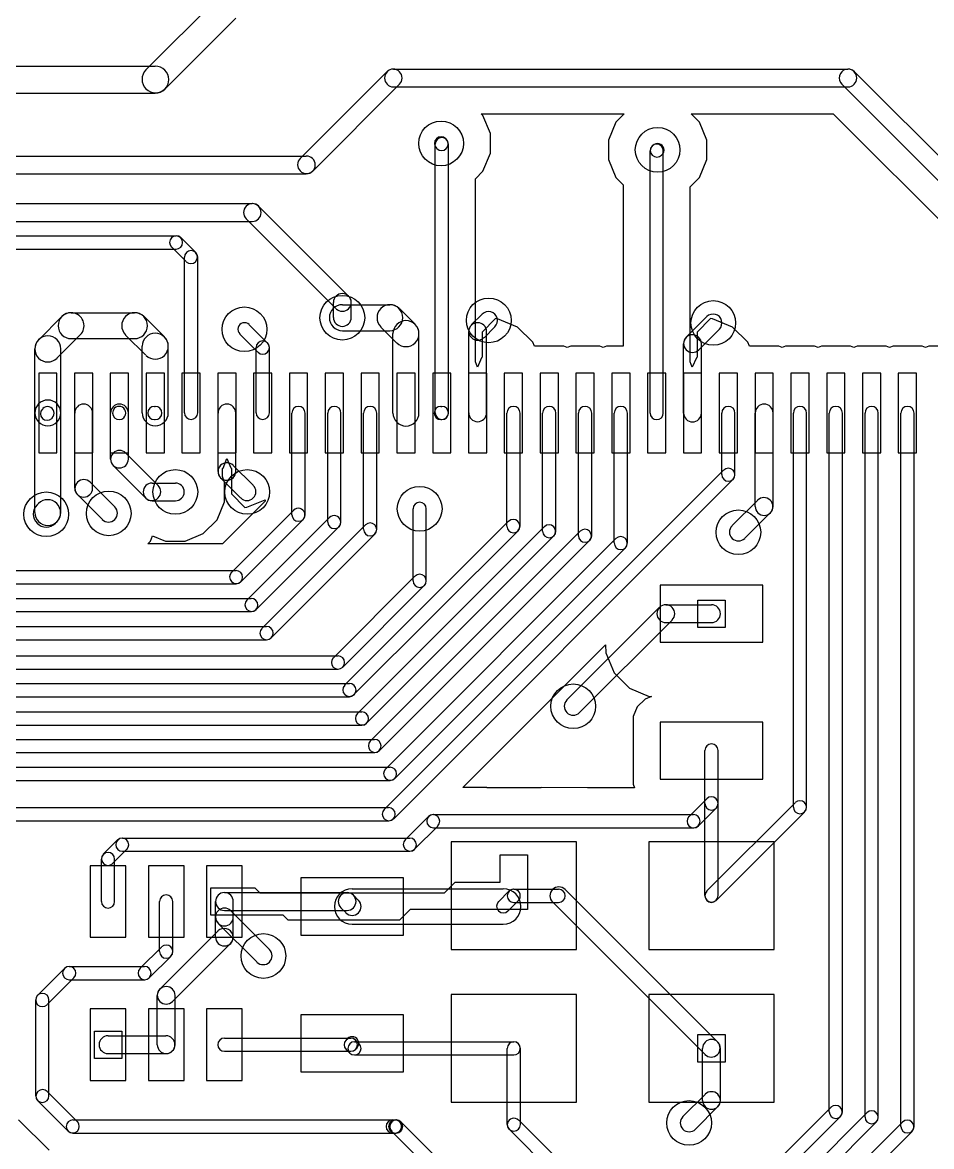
# Model space of a CAD drawing. Extents: x 32880 to 68030, y 27285 to 49782.
# Drawn here: x 52720 to 56704, y 35708 to 40638 of the extents above; entities that cross this region are included whole.
import ezdxf

# ---------------------------------------------------------------- set-up
doc = ezdxf.new("R2010")
doc.units = 0
doc.layers.add('BLACK', color=1, linetype='CONTINUOUS')

msp = doc.modelspace()

# ---------------------------------------------------------------- linework, layer by layer
at = {"layer": 'BLACK'}
for p, q in [((53571, 40740), (53261, 40430)), ((53655, 40656), (53345, 40346)), ((52244, 40446), (53302, 40446)), ((54318, 40422), (53937, 40041)), ((54346, 40433), (56338, 40433)), ((57141, 39647), (56366, 40422)), ((52244, 40328), (53302, 40328)), ((54373, 40367), (53992, 39986)), ((54346, 40355), (56338, 40355)), ((57086, 39592), (56311, 40367)), ((54738, 40229), (54730, 40237)), ((54730, 40237), (55357, 40237)), ((54738, 40229), (54730, 40237)), ((54730, 40237), (55357, 40237)), ((54771, 40150), (54738, 40229)), ((54771, 40150), (54738, 40229)), ((55357, 40237), (55321, 40201)), ((55357, 40237), (55321, 40201)), ((55687, 40201), (55651, 40237)), ((55651, 40237), (56274, 40237)), ((55687, 40201), (55651, 40237)), ((55651, 40237), (56274, 40237)), ((56274, 40237), (56898, 39613)), ((56274, 40237), (56898, 39613)), ((55321, 40201), (55288, 40122)), ((55321, 40201), (55288, 40122)), ((55720, 40122), (55687, 40201)), ((55720, 40122), (55687, 40201)), ((54575, 40128), (54578, 40125)), ((54771, 40064), (54771, 40150)), ((54771, 40064), (54771, 40150)), ((54529, 38926), (54529, 40104)), ((54534, 40087), (54537, 40084)), ((54587, 38926), (54587, 40104)), ((55288, 40122), (55288, 40036)), ((55288, 40122), (55288, 40036)), ((55471, 38925), (55471, 40075)), ((55480, 40096), (55483, 40099)), ((55529, 38925), (55529, 40075)), ((55720, 40036), (55720, 40122)), ((55720, 40036), (55720, 40122)), ((51744, 40052), (53964, 40052)), ((54738, 39985), (54771, 40064)), ((54738, 39985), (54771, 40064)), ((55288, 40036), (55321, 39957)), ((55288, 40036), (55321, 39957)), ((55521, 40055), (55524, 40058)), ((55687, 39957), (55720, 40036)), ((55687, 39957), (55720, 40036)), ((54705, 39952), (54738, 39985)), ((54705, 39952), (54738, 39985)), ((51744, 39974), (53964, 39974)), ((54705, 39150), (54705, 39952)), ((54705, 39150), (54705, 39952)), ((55321, 39957), (55353, 39925)), ((55321, 39957), (55353, 39925)), ((55353, 39925), (55353, 39218)), ((55353, 39925), (55353, 39218)), ((55647, 39917), (55687, 39957)), ((55647, 39917), (55687, 39957)), ((55647, 39150), (55647, 39917)), ((55647, 39150), (55647, 39917)), ((52485, 39843), (53727, 39843)), ((53756, 39831), (54149, 39438)), ((52485, 39765), (53727, 39765)), ((53701, 39776), (54094, 39383)), ((52551, 39702), (53393, 39702)), ((53415, 39693), (53478, 39630)), ((52551, 39644), (53393, 39644)), ((53374, 39652), (53437, 39589)), ((53430, 38926), (53430, 39608)), ((53488, 38926), (53488, 39608)), ((54083, 39344), (54083, 39410)), ((54122, 39400), (54330, 39400)), ((54161, 39344), (54161, 39410)), ((54372, 39383), (54441, 39314)), ((52791, 39246), (52893, 39348)), ((52933, 39365), (53211, 39365)), ((53253, 39348), (53342, 39259)), ((54687, 39311), (54735, 39359)), ((54794, 39339), (54735, 39280)), ((54794, 39339), (54735, 39280)), ((54802, 39338), (54794, 39339)), ((54802, 39338), (54794, 39339)), ((54890, 39302), (54802, 39338)), ((54890, 39302), (54802, 39338)), ((55629, 39257), (55720, 39348)), ((55736, 39339), (55677, 39280)), ((55736, 39339), (55677, 39280)), ((55744, 39338), (55736, 39339)), ((55744, 39338), (55736, 39339)), ((55832, 39302), (55744, 39338)), ((55832, 39302), (55744, 39338)), ((53793, 39233), (53714, 39312)), ((54122, 39286), (54330, 39286)), ((54291, 39302), (54360, 39233)), ((54743, 39255), (54791, 39303)), ((54957, 39235), (54890, 39302)), ((54957, 39235), (54890, 39302)), ((55684, 39202), (55775, 39293)), ((55899, 39235), (55832, 39302)), ((55899, 39235), (55832, 39302)), ((52871, 39166), (52973, 39268)), ((52933, 39251), (53211, 39251)), ((53172, 39267), (53261, 39178)), ((53752, 39192), (53673, 39271)), ((54344, 38925), (54344, 39273)), ((54458, 38925), (54458, 39273)), ((54676, 38926), (54676, 39282)), ((54735, 39280), (54735, 39170)), ((54735, 39280), (54735, 39170)), ((54754, 38926), (54754, 39282)), ((54964, 39218), (54957, 39235)), ((54964, 39218), (54957, 39235)), ((55677, 39280), (55677, 39170)), ((55677, 39280), (55677, 39170)), ((55906, 39218), (55899, 39235)), ((55906, 39218), (55899, 39235)), ((52774, 38926), (52774, 39206)), ((52888, 38926), (52888, 39206)), ((53245, 38926), (53245, 39218)), ((53359, 38926), (53359, 39218)), ((53744, 38926), (53744, 39212)), ((53802, 38926), (53802, 39212)), ((54966, 39218), (54964, 39218)), ((54966, 39218), (54964, 39218)), ((55046, 39218), (54966, 39218)), ((55046, 39218), (54966, 39218)), ((55093, 39218), (55046, 39218)), ((55093, 39218), (55046, 39218)), ((55108, 39212), (55093, 39218)), ((55108, 39212), (55093, 39218)), ((55123, 39218), (55108, 39212)), ((55123, 39218), (55108, 39212)), ((55203, 39218), (55123, 39218)), ((55203, 39218), (55123, 39218)), ((55250, 39218), (55203, 39218)), ((55250, 39218), (55203, 39218)), ((55265, 39212), (55250, 39218)), ((55265, 39212), (55250, 39218)), ((55280, 39218), (55265, 39212)), ((55280, 39218), (55265, 39212)), ((55353, 39218), (55280, 39218)), ((55353, 39218), (55280, 39218)), ((55618, 38925), (55618, 39229)), ((55696, 38925), (55696, 39229)), ((55908, 39218), (55906, 39218)), ((55908, 39218), (55906, 39218)), ((55988, 39218), (55908, 39218)), ((55988, 39218), (55908, 39218)), ((56035, 39218), (55988, 39218)), ((56035, 39218), (55988, 39218)), ((56050, 39212), (56035, 39218)), ((56050, 39212), (56035, 39218)), ((56065, 39218), (56050, 39212)), ((56065, 39218), (56050, 39212)), ((56145, 39218), (56065, 39218)), ((56145, 39218), (56065, 39218)), ((56192, 39218), (56145, 39218)), ((56192, 39218), (56145, 39218)), ((56207, 39212), (56192, 39218)), ((56207, 39212), (56192, 39218)), ((56222, 39218), (56207, 39212)), ((56222, 39218), (56207, 39212)), ((56302, 39218), (56222, 39218)), ((56302, 39218), (56222, 39218)), ((56349, 39218), (56302, 39218)), ((56349, 39218), (56302, 39218)), ((56364, 39212), (56349, 39218)), ((56364, 39212), (56349, 39218)), ((56379, 39218), (56364, 39212)), ((56379, 39218), (56364, 39212)), ((56459, 39218), (56379, 39218)), ((56459, 39218), (56379, 39218)), ((56506, 39218), (56459, 39218)), ((56506, 39218), (56459, 39218)), ((56521, 39212), (56506, 39218)), ((56521, 39212), (56506, 39218)), ((56536, 39218), (56521, 39212)), ((56536, 39218), (56521, 39212)), ((56616, 39218), (56536, 39218)), ((56616, 39218), (56536, 39218)), ((56663, 39218), (56616, 39218)), ((56663, 39218), (56616, 39218)), ((56678, 39212), (56663, 39218)), ((56678, 39212), (56663, 39218)), ((56693, 39218), (56678, 39212)), ((56693, 39218), (56678, 39212)), ((56773, 39218), (56693, 39218)), ((56773, 39218), (56693, 39218)), ((54714, 39126), (54705, 39150)), ((54714, 39126), (54705, 39150)), ((54732, 39167), (54714, 39126)), ((54732, 39167), (54714, 39126)), ((54735, 39170), (54732, 39167)), ((54735, 39170), (54732, 39167)), ((55656, 39126), (55647, 39150)), ((55656, 39126), (55647, 39150)), ((55674, 39167), (55656, 39126)), ((55674, 39167), (55656, 39126)), ((55677, 39170), (55674, 39167)), ((55677, 39170), (55674, 39167)), ((52871, 39100), (52791, 39100)), ((52791, 39100), (52791, 38750)), ((52871, 38750), (52871, 39100)), ((53028, 39100), (52948, 39100)), ((52948, 39100), (52948, 38750)), ((53028, 38750), (53028, 39100)), ((53185, 39100), (53105, 39100)), ((53105, 39100), (53105, 38750)), ((53185, 38750), (53185, 39100)), ((53342, 39100), (53262, 39100)), ((53262, 39100), (53262, 38750)), ((53342, 38750), (53342, 39100)), ((53499, 39100), (53419, 39100)), ((53419, 39100), (53419, 38750)), ((53499, 38750), (53499, 39100)), ((53656, 39100), (53576, 39100)), ((53576, 39100), (53576, 38750)), ((53656, 38750), (53656, 39100)), ((53813, 39100), (53733, 39100)), ((53733, 39100), (53733, 38750)), ((53813, 38750), (53813, 39100)), ((53970, 39100), (53890, 39100)), ((53890, 39100), (53890, 38750)), ((53970, 38750), (53970, 39100)), ((54127, 39100), (54047, 39100)), ((54047, 39100), (54047, 38750)), ((54127, 38750), (54127, 39100)), ((54284, 39100), (54204, 39100)), ((54204, 39100), (54204, 38750)), ((54284, 38750), (54284, 39100)), ((54441, 39100), (54361, 39100)), ((54361, 39100), (54361, 38750)), ((54441, 38750), (54441, 39100)), ((54598, 39100), (54518, 39100)), ((54518, 39100), (54518, 38750)), ((54598, 38750), (54598, 39100)), ((54755, 39100), (54675, 39100)), ((54675, 39100), (54675, 38750)), ((54755, 38750), (54755, 39100)), ((54912, 39100), (54832, 39100)), ((54832, 39100), (54832, 38750)), ((54912, 38750), (54912, 39100)), ((55069, 39100), (54989, 39100)), ((54989, 39100), (54989, 38750)), ((55069, 38750), (55069, 39100)), ((55226, 39100), (55146, 39100)), ((55146, 39100), (55146, 38750)), ((55226, 38750), (55226, 39100)), ((55383, 39100), (55303, 39100)), ((55303, 39100), (55303, 38750)), ((55383, 38750), (55383, 39100)), ((55540, 39100), (55460, 39100)), ((55460, 39100), (55460, 38750)), ((55540, 38750), (55540, 39100)), ((55697, 39100), (55617, 39100)), ((55617, 39100), (55617, 38750)), ((55697, 38750), (55697, 39100)), ((55854, 39100), (55774, 39100)), ((55774, 39100), (55774, 38750)), ((55854, 38750), (55854, 39100)), ((56011, 39100), (55931, 39100)), ((55931, 39100), (55931, 38750)), ((56011, 38750), (56011, 39100)), ((56168, 39100), (56088, 39100)), ((56088, 39100), (56088, 38750)), ((56168, 38750), (56168, 39100)), ((56325, 39100), (56245, 39100)), ((56245, 39100), (56245, 38750)), ((56325, 38750), (56325, 39100)), ((56482, 39100), (56402, 39100)), ((56402, 39100), (56402, 38750)), ((56482, 38750), (56482, 39100)), ((56639, 39100), (56559, 39100)), ((56559, 39100), (56559, 38750)), ((56639, 38750), (56639, 39100)), ((52807, 38942), (52810, 38945)), ((53298, 38954), (53302, 38954)), ((54554, 38954), (54558, 38954)), ((54554, 38954), (54558, 38954)), ((52774, 38489), (52774, 38925)), ((52848, 38901), (52851, 38904)), ((52888, 38489), (52888, 38925)), ((52949, 38595), (52949, 38925)), ((53027, 38595), (53027, 38925)), ((53106, 38723), (53106, 38925)), ((53184, 38723), (53184, 38925)), ((53298, 38896), (53302, 38896)), ((53577, 38669), (53577, 38925)), ((53655, 38669), (53655, 38925)), ((53901, 38479), (53901, 38925)), ((53959, 38479), (53959, 38925)), ((54058, 38447), (54058, 38925)), ((54116, 38447), (54116, 38925)), ((54215, 38415), (54215, 38925)), ((54273, 38415), (54273, 38925)), ((54554, 38896), (54558, 38896)), ((54554, 38896), (54558, 38896)), ((54843, 38429), (54843, 38925)), ((54901, 38429), (54901, 38925)), ((55000, 38407), (55000, 38925)), ((55058, 38407), (55058, 38925)), ((55157, 38387), (55157, 38925)), ((55215, 38387), (55215, 38925)), ((55314, 38355), (55314, 38925)), ((55372, 38355), (55372, 38925)), ((55785, 38655), (55785, 38925)), ((55843, 38655), (55843, 38925)), ((55932, 38515), (55932, 38925)), ((56010, 38515), (56010, 38925)), ((56099, 37197), (56099, 38925)), ((56157, 37197), (56157, 38925)), ((56256, 35861), (56256, 38925)), ((56314, 35861), (56314, 38925)), ((56413, 35837), (56413, 38925)), ((56471, 35837), (56471, 38925)), ((56570, 35797), (56570, 38925)), ((56628, 35797), (56628, 38925)), ((52791, 38750), (52871, 38750)), ((52948, 38750), (53028, 38750)), ((53105, 38750), (53185, 38750)), ((53172, 38750), (53315, 38607)), ((53262, 38750), (53342, 38750)), ((53419, 38750), (53499, 38750)), ((53576, 38750), (53656, 38750)), ((53733, 38750), (53813, 38750)), ((53890, 38750), (53970, 38750)), ((54047, 38750), (54127, 38750)), ((54204, 38750), (54284, 38750)), ((54361, 38750), (54441, 38750)), ((54518, 38750), (54598, 38750)), ((54675, 38750), (54755, 38750)), ((54832, 38750), (54912, 38750)), ((54989, 38750), (55069, 38750)), ((55146, 38750), (55226, 38750)), ((55303, 38750), (55383, 38750)), ((55460, 38750), (55540, 38750)), ((55617, 38750), (55697, 38750)), ((55774, 38750), (55854, 38750)), ((55931, 38750), (56011, 38750)), ((56088, 38750), (56168, 38750)), ((56245, 38750), (56325, 38750)), ((56402, 38750), (56482, 38750)), ((56559, 38750), (56639, 38750)), ((53117, 38695), (53260, 38552)), ((53599, 38683), (53616, 38725)), ((53599, 38683), (53616, 38725)), ((53616, 38725), (53633, 38684)), ((53616, 38725), (53633, 38684)), ((53644, 38695), (53731, 38608)), ((53596, 38681), (53599, 38683)), ((53596, 38681), (53599, 38683)), ((53596, 38646), (53596, 38681)), ((53596, 38646), (53596, 38681)), ((53606, 38622), (53596, 38646)), ((53606, 38622), (53596, 38646)), ((53633, 38684), (53636, 38681)), ((53633, 38684), (53636, 38681)), ((53636, 38681), (53636, 38570)), ((53636, 38681), (53636, 38570)), ((55793, 38674), (54306, 37187)), ((53016, 38622), (53125, 38513)), ((53288, 38618), (53390, 38618)), ((53589, 38640), (53676, 38553)), ((53606, 38536), (53606, 38622)), ((53606, 38536), (53606, 38622)), ((55834, 38633), (54347, 37146)), ((52961, 38567), (53070, 38458)), ((53636, 38570), (53695, 38511)), ((53636, 38570), (53695, 38511)), ((53703, 38512), (53783, 38545)), ((53703, 38512), (53783, 38545)), ((53783, 38545), (53783, 38539)), ((53783, 38545), (53783, 38539)), ((52790, 38528), (52784, 38522)), ((53288, 38540), (53390, 38540)), ((53573, 38457), (53606, 38536)), ((53573, 38457), (53606, 38536)), ((53783, 38539), (53596, 38352)), ((53783, 38539), (53596, 38352)), ((53636, 38226), (53909, 38499)), ((53695, 38511), (53703, 38512)), ((53695, 38511), (53703, 38512)), ((54432, 38189), (54432, 38505)), ((54490, 38189), (54490, 38505)), ((55942, 38542), (55831, 38431)), ((52870, 38448), (52864, 38442)), ((53512, 38396), (53573, 38457)), ((53512, 38396), (53573, 38457)), ((53677, 38185), (53950, 38458)), ((53703, 38104), (54066, 38467)), ((54851, 38450), (54132, 37731)), ((55997, 38487), (55886, 38376)), ((53744, 38063), (54107, 38426)), ((54223, 38434), (53770, 37981)), ((54892, 38409), (54173, 37690)), ((55008, 38427), (54187, 37606)), ((55165, 38407), (54244, 37486)), ((53270, 38352), (53281, 38363)), ((53270, 38352), (53281, 38363)), ((53596, 38352), (53270, 38352)), ((53596, 38352), (53270, 38352)), ((53281, 38363), (53290, 38387)), ((53281, 38363), (53290, 38387)), ((53290, 38387), (53347, 38363)), ((53290, 38387), (53347, 38363)), ((53347, 38363), (53433, 38363)), ((53347, 38363), (53433, 38363)), ((53433, 38363), (53512, 38396)), ((53433, 38363), (53512, 38396)), ((54264, 38393), (53811, 37940)), ((55049, 38386), (54228, 37565)), ((55206, 38366), (54285, 37445)), ((55321, 38374), (54312, 37365)), ((55362, 38333), (54353, 37324)), ((50434, 38234), (53656, 38234)), ((54440, 38209), (54083, 37852)), ((50434, 38176), (53656, 38176)), ((54481, 38168), (54124, 37811)), ((55965, 38170), (55515, 38170)), ((55515, 38170), (55515, 37920)), ((55965, 37920), (55965, 38170)), ((50327, 38112), (53723, 38112)), ((55680, 37985), (55680, 38105)), ((55680, 38105), (55800, 38105)), ((55680, 37985), (55680, 38105)), ((55680, 38105), (55800, 38105)), ((55800, 38105), (55800, 37985)), ((55800, 38105), (55800, 37985)), ((50327, 38054), (53723, 38054)), ((55512, 38073), (55106, 37667)), ((55540, 38084), (55740, 38084)), ((55568, 38017), (55162, 37611)), ((55540, 38006), (55740, 38006)), ((48490, 37989), (53790, 37989)), ((55800, 37985), (55680, 37985)), ((55800, 37985), (55680, 37985)), ((48490, 37931), (53790, 37931)), ((54650, 37283), (55276, 37909)), ((54650, 37283), (55276, 37909)), ((55276, 37909), (55277, 37873)), ((55276, 37909), (55277, 37873)), ((55515, 37920), (55965, 37920)), ((47855, 37860), (54103, 37860)), ((55277, 37873), (55313, 37785)), ((55277, 37873), (55313, 37785)), ((47855, 37802), (54103, 37802)), ((55313, 37785), (55380, 37718)), ((55313, 37785), (55380, 37718)), ((49383, 37739), (54153, 37739)), ((55380, 37718), (55467, 37682)), ((55380, 37718), (55467, 37682)), ((49383, 37681), (54153, 37681)), ((55449, 37670), (55415, 37637)), ((55449, 37670), (55415, 37637)), ((55477, 37682), (55449, 37670)), ((55477, 37682), (55449, 37670)), ((55467, 37682), (55477, 37682)), ((55467, 37682), (55477, 37682)), ((49430, 37614), (54208, 37614)), ((55415, 37637), (55397, 37594)), ((55415, 37637), (55397, 37594)), ((55397, 37594), (55397, 37547)), ((55397, 37594), (55397, 37547)), ((55965, 37570), (55515, 37570)), ((55515, 37570), (55515, 37320)), ((55965, 37320), (55965, 37570)), ((49430, 37556), (54208, 37556)), ((55397, 37547), (55397, 37297)), ((55397, 37547), (55397, 37297)), ((49479, 37494), (54263, 37494)), ((49479, 37436), (54263, 37436)), ((55711, 37213), (55711, 37445)), ((55711, 36809), (55711, 37445)), ((55769, 37213), (55769, 37445)), ((55769, 36809), (55769, 37445)), ((49529, 37372), (54331, 37372)), ((49529, 37314), (54331, 37314)), ((55515, 37320), (55965, 37320)), ((54755, 37283), (54650, 37283)), ((54755, 37283), (54650, 37283)), ((54756, 37282), (54755, 37283)), ((54756, 37282), (54755, 37283)), ((54992, 37282), (54756, 37282)), ((54992, 37282), (54756, 37282)), ((54993, 37283), (54992, 37282)), ((54993, 37283), (54992, 37282)), ((55196, 37282), (54993, 37283)), ((55196, 37282), (54993, 37283)), ((55403, 37282), (55196, 37282)), ((55403, 37282), (55196, 37282)), ((55397, 37297), (55403, 37282)), ((55397, 37297), (55403, 37282)), ((55719, 37233), (55642, 37156)), ((56107, 37216), (55720, 36829)), ((52455, 37195), (54325, 37195)), ((55760, 37192), (55683, 37115)), ((56148, 37175), (55761, 36788)), ((52455, 37137), (54325, 37137)), ((54499, 37155), (54398, 37054)), ((54521, 37164), (55661, 37164)), ((54540, 37114), (54439, 37013)), ((54521, 37106), (55661, 37106)), ((53137, 37053), (53074, 36990)), ((53158, 37061), (54418, 37061)), ((55149, 37044), (54599, 37044)), ((54599, 37044), (54599, 36572)), ((55149, 36572), (55149, 37044)), ((56015, 37044), (55465, 37044)), ((55465, 37044), (55465, 36572)), ((56015, 36572), (56015, 37044)), ((53066, 36783), (53066, 36969)), ((53178, 37012), (53115, 36949)), ((53124, 36783), (53124, 36969)), ((53158, 37003), (54418, 37003)), ((54814, 36868), (54814, 36988)), ((54814, 36988), (54934, 36988)), ((54814, 36868), (54814, 36988)), ((54814, 36988), (54934, 36988)), ((54934, 36988), (54934, 36908)), ((54934, 36988), (54934, 36908)), ((53173, 36940), (53017, 36940)), ((53017, 36940), (53017, 36626)), ((53173, 36626), (53173, 36940)), ((53428, 36940), (53272, 36940)), ((53272, 36940), (53272, 36626)), ((53428, 36626), (53428, 36940)), ((53683, 36940), (53527, 36940)), ((53527, 36940), (53527, 36626)), ((53683, 36626), (53683, 36940)), ((54390, 36886), (53940, 36886)), ((53940, 36886), (53940, 36636)), ((54390, 36636), (54390, 36886)), ((54934, 36908), (54934, 36868)), ((54934, 36908), (54934, 36868)), ((53546, 36723), (53546, 36843)), ((53546, 36843), (53566, 36843)), ((53546, 36723), (53546, 36843)), ((53546, 36843), (53566, 36843)), ((53566, 36843), (53644, 36843)), ((53566, 36843), (53644, 36843)), ((53605, 36822), (54143, 36822)), ((53644, 36843), (53705, 36843)), ((53644, 36843), (53705, 36843)), ((53705, 36843), (53738, 36843)), ((53705, 36843), (53738, 36843)), ((53738, 36843), (53760, 36821)), ((53738, 36843), (53760, 36821)), ((53760, 36821), (54065, 36821)), ((53760, 36821), (54065, 36821)), ((54065, 36821), (54105, 36821)), ((54065, 36821), (54105, 36821)), ((54105, 36821), (54225, 36821)), ((54105, 36821), (54225, 36821)), ((54165, 36839), (54827, 36839)), ((54225, 36821), (54265, 36821)), ((54225, 36821), (54265, 36821)), ((54265, 36821), (54570, 36821)), ((54265, 36821), (54570, 36821)), ((54570, 36821), (54617, 36868)), ((54570, 36821), (54617, 36868)), ((54617, 36868), (54814, 36868)), ((54617, 36868), (54814, 36868)), ((54806, 36782), (54853, 36829)), ((54874, 36837), (55070, 36837)), ((54934, 36868), (54934, 36748)), ((54934, 36868), (54934, 36748)), ((55098, 36836), (55767, 36167)), ((53321, 36563), (53321, 36783)), ((53379, 36563), (53379, 36783)), ((53566, 36627), (53566, 36783)), ((53566, 36715), (53566, 36783)), ((53644, 36627), (53644, 36783)), ((53644, 36715), (53644, 36783)), ((54171, 36810), (54192, 36789)), ((54847, 36741), (54894, 36788)), ((54874, 36779), (55070, 36779)), ((55043, 36781), (55712, 36112)), ((53566, 36723), (53546, 36723)), ((53566, 36723), (53546, 36723)), ((53644, 36723), (53566, 36723)), ((53644, 36723), (53566, 36723)), ((53605, 36744), (54143, 36744)), ((53633, 36742), (53802, 36573)), ((53705, 36723), (53644, 36723)), ((53705, 36723), (53644, 36723)), ((53863, 36723), (53705, 36723)), ((53863, 36723), (53705, 36723)), ((53885, 36701), (53863, 36723)), ((53885, 36701), (53863, 36723)), ((54116, 36755), (54137, 36734)), ((54419, 36748), (54372, 36701)), ((54419, 36748), (54372, 36701)), ((54774, 36748), (54419, 36748)), ((54774, 36748), (54419, 36748)), ((54814, 36748), (54774, 36748)), ((54814, 36748), (54774, 36748)), ((54934, 36748), (54814, 36748)), ((54934, 36748), (54814, 36748)), ((53578, 36687), (53747, 36518)), ((54065, 36701), (53885, 36701)), ((54065, 36701), (53885, 36701)), ((54105, 36701), (54065, 36701)), ((54105, 36701), (54065, 36701)), ((54225, 36701), (54105, 36701)), ((54225, 36701), (54105, 36701)), ((54165, 36683), (54827, 36683)), ((54265, 36701), (54225, 36701)), ((54265, 36701), (54225, 36701)), ((54372, 36701), (54265, 36701)), ((54372, 36701), (54265, 36701)), ((53017, 36626), (53173, 36626)), ((53272, 36626), (53428, 36626)), ((53322, 36399), (53577, 36654)), ((53527, 36626), (53683, 36626)), ((53940, 36636), (54390, 36636)), ((53329, 36583), (53236, 36490)), ((53377, 36344), (53632, 36599)), ((53370, 36542), (53277, 36449)), ((54599, 36572), (55149, 36572)), ((55465, 36572), (56015, 36572)), ((52904, 36489), (52787, 36372)), ((52925, 36498), (53255, 36498)), ((52945, 36448), (52828, 36331)), ((52925, 36440), (53255, 36440)), ((52778, 35931), (52778, 36351)), ((52836, 35931), (52836, 36351)), ((53311, 36155), (53311, 36371)), ((53389, 36155), (53389, 36371)), ((55149, 36375), (54599, 36375)), ((54599, 36375), (54599, 35903)), ((55149, 35903), (55149, 36375)), ((56015, 36375), (55465, 36375)), ((55465, 36375), (55465, 35903)), ((56015, 35903), (56015, 36375)), ((53173, 36312), (53017, 36312)), ((53017, 36312), (53017, 35998)), ((53173, 35998), (53173, 36312)), ((53428, 36312), (53272, 36312)), ((53272, 36312), (53272, 35998)), ((53428, 35998), (53428, 36312)), ((53683, 36312), (53527, 36312)), ((53527, 36312), (53527, 35998)), ((53683, 35998), (53683, 36312)), ((54390, 36286), (53940, 36286)), ((53940, 36286), (53940, 36036)), ((54390, 36036), (54390, 36286)), ((53035, 36095), (53035, 36215)), ((53035, 36215), (53056, 36215)), ((53035, 36095), (53035, 36215)), ((53035, 36215), (53056, 36215)), ((53056, 36215), (53092, 36215)), ((53056, 36215), (53092, 36215)), ((53092, 36215), (53134, 36215)), ((53092, 36215), (53134, 36215)), ((53095, 36194), (53349, 36194)), ((53134, 36215), (53155, 36215)), ((53134, 36215), (53155, 36215)), ((53155, 36215), (53155, 36095)), ((53155, 36215), (53155, 36095)), ((53605, 36184), (54159, 36184)), ((54139, 36176), (54144, 36181)), ((55680, 36079), (55680, 36199)), ((55680, 36199), (55800, 36199)), ((55680, 36079), (55680, 36199)), ((55680, 36199), (55800, 36199)), ((55800, 36199), (55800, 36079)), ((55800, 36199), (55800, 36079)), ((54139, 36134), (54154, 36119)), ((54175, 36168), (54873, 36168)), ((54180, 36175), (54195, 36160)), ((54180, 36135), (54185, 36140)), ((54845, 35805), (54845, 36139)), ((54903, 35805), (54903, 36139)), ((55701, 35911), (55701, 36139)), ((55779, 35911), (55779, 36139)), ((53056, 36095), (53035, 36095)), ((53056, 36095), (53035, 36095)), ((53092, 36095), (53056, 36095)), ((53092, 36095), (53056, 36095)), ((53134, 36095), (53092, 36095)), ((53134, 36095), (53092, 36095)), ((53095, 36116), (53349, 36116)), ((53155, 36095), (53134, 36095)), ((53155, 36095), (53134, 36095)), ((53605, 36126), (54159, 36126)), ((54175, 36110), (54873, 36110)), ((53940, 36036), (54390, 36036)), ((55800, 36079), (55680, 36079)), ((55800, 36079), (55680, 36079)), ((53017, 35998), (53173, 35998)), ((53272, 35998), (53428, 35998)), ((53527, 35998), (53683, 35998)), ((52828, 35950), (52961, 35817)), ((55712, 35937), (55615, 35840)), ((52787, 35909), (52920, 35776)), ((54599, 35903), (55149, 35903)), ((55465, 35903), (56015, 35903)), ((55767, 35882), (55670, 35785)), ((56421, 35856), (55992, 35427)), ((56264, 35881), (56003, 35620)), ((56305, 35840), (56044, 35579)), ((52703, 35826), (52837, 35692)), ((52703, 35826), (52837, 35692)), ((52941, 35825), (54353, 35825)), ((54343, 35825), (54353, 35825)), ((54354, 35825), (54358, 35825)), ((54379, 35817), (54686, 35510)), ((55098, 35621), (54895, 35824)), ((56462, 35815), (56033, 35386)), ((56578, 35816), (56217, 35455)), ((52941, 35767), (54353, 35767)), ((54338, 35776), (54645, 35469)), ((54343, 35767), (54353, 35767)), ((54354, 35767), (54358, 35767)), ((55057, 35580), (54854, 35783)), ((56619, 35775), (56258, 35414))]:
    msp.add_line(p, q, dxfattribs=at)
for centre in [(54555, 40107), (55504, 40079), (54122, 39343), (53693, 39292), (54764, 39331), (55748, 39320), (53390, 38579), (53705, 38579), (54461, 38505), (52824, 38481), (53098, 38485), (55858, 38402), (55134, 37639), (53776, 36544), (55642, 35812)]:
    msp.add_circle(centre, 98, dxfattribs=at)
for centre, radius, start, end in [((53303, 40388), 59, 135, 315), ((53302, 40387), 59, 270, 450), ((54346, 40394), 39, 90, 270), ((54345, 40394), 39, -45, 135), ((56339, 40394), 39, 405, 585), ((56338, 40394), 39, 270, 450), ((54555, 40107), 29, 45, 225), ((54558, 40104), 29, 360, 540), ((54557, 40105), 29, 225, 405), ((55500, 40075), 29, 360, 540), ((55501, 40076), 29, 135, 315), ((55503, 40078), 29, 315, 495), ((53965, 40014), 39, 135, 315), ((53964, 40013), 39, 270, 450), ((53728, 39804), 39, 45, 225), ((53727, 39804), 39, 270, 450), ((53394, 39673), 29, 45, 225), ((53393, 39673), 29, 270, 450), ((53459, 39608), 29, 360, 540), ((53458, 39609), 29, 225, 405), ((54122, 39410), 39, 360, 540), ((54122, 39410), 39, 225, 405), ((54122, 39343), 57, 90, 270), ((54331, 39343), 57, 45, 225), ((54330, 39343), 57, 270, 450), ((52933, 39308), 57, 90, 270), ((52933, 39308), 57, 315, 495), ((53212, 39308), 57, 45, 225), ((53211, 39308), 57, 270, 450), ((54122, 39344), 39, 180, 360), ((54763, 39331), 39, 315, 495), ((55747, 39320), 39, 315, 495), ((53693, 39292), 29, 405, 585), ((54401, 39273), 57, 360, 540), ((54401, 39273), 57, 225, 405), ((54715, 39282), 39, 360, 540), ((54715, 39283), 39, 135, 315), ((52831, 39206), 57, 360, 540), ((52831, 39206), 57, 135, 315), ((53302, 39218), 57, 360, 540), ((53302, 39218), 57, 225, 405), ((53773, 39212), 29, 360, 540), ((55657, 39229), 39, 360, 540), ((55657, 39230), 39, 135, 315), ((53773, 39212), 29, 225, 405), ((52831, 38925), 57, 360, 540), ((52828, 38922), 29, 135, 315), ((52830, 38924), 29, 315, 495), ((52988, 38925), 39, 360, 540), ((53145, 38925), 39, 360, 540), ((53144, 38925), 29, 135, 315), ((53144, 38925), 29, 315, 495), ((53298, 38925), 29, 90, 270), ((53302, 38925), 29, 270, 450), ((53616, 38925), 39, 360, 540), ((53930, 38925), 29, 360, 540), ((54087, 38925), 29, 360, 540), ((54244, 38925), 29, 360, 540), ((54554, 38925), 29, 90, 270), ((54554, 38925), 29, 90, 270), ((54558, 38925), 29, 270, 450), ((54558, 38925), 29, 270, 450), ((54872, 38925), 29, 360, 540), ((55029, 38925), 29, 360, 540), ((55186, 38925), 29, 360, 540), ((55343, 38925), 29, 360, 540), ((55814, 38925), 29, 360, 540), ((55971, 38925), 39, 360, 540), ((56128, 38925), 29, 360, 540), ((56285, 38925), 29, 360, 540), ((56442, 38925), 29, 360, 540), ((56599, 38925), 29, 360, 540), ((52831, 38926), 57, 180, 360), ((53302, 38926), 57, 180, 360), ((53459, 38926), 29, 180, 360), ((53773, 38926), 29, 180, 360), ((54401, 38925), 57, 180, 360), ((54558, 38926), 29, 180, 360), ((54715, 38926), 39, 180, 360), ((55500, 38925), 29, 180, 360), ((55657, 38925), 39, 180, 360), ((53145, 38722), 39, 45, 225), ((53145, 38723), 39, 180, 360), ((53616, 38668), 39, 45, 225), ((53616, 38669), 39, 180, 360), ((55814, 38655), 29, 180, 360), ((55814, 38654), 29, -45, 135), ((52988, 38595), 39, 180, 360), ((52989, 38594), 39, 45, 225), ((53288, 38579), 39, 90, 270), ((53287, 38580), 39, 225, 405), ((53390, 38579), 39, 270, 450), ((53704, 38580), 39, 225, 405), ((52830, 38488), 57, -45, 135), ((55970, 38515), 39, -45, 135), ((52824, 38482), 57, 135, 315), ((53097, 38486), 39, 225, 405), ((53929, 38478), 29, 315, 495), ((54461, 38505), 29, 360, 540), ((55971, 38515), 39, 180, 360), ((52831, 38489), 57, 180, 360), ((53930, 38479), 29, 180, 360), ((54087, 38447), 29, 180, 360), ((54086, 38446), 29, 315, 495), ((54871, 38429), 29, -45, 135), ((54244, 38415), 29, 180, 360), ((54244, 38414), 29, -45, 135), ((54872, 38429), 29, 180, 360), ((55029, 38407), 29, 180, 360), ((55028, 38406), 29, -45, 135), ((55185, 38386), 29, -45, 135), ((55858, 38403), 39, 135, 315), ((55186, 38387), 29, 180, 360), ((55343, 38355), 29, 180, 360), ((55342, 38354), 29, -45, 135), ((53657, 38206), 29, 135, 315), ((53656, 38205), 29, 270, 450), ((54461, 38189), 29, -45, 135), ((54461, 38189), 29, 180, 360), ((53724, 38084), 29, 135, 315), ((53723, 38083), 29, 270, 450), ((55540, 38045), 39, 90, 270), ((55540, 38045), 39, -45, 135), ((55740, 38045), 39, 270, 450), ((53790, 37960), 29, 135, 315), ((53790, 37960), 29, 270, 450), ((54103, 37831), 29, 270, 450), ((54103, 37831), 29, 135, 315), ((54153, 37711), 29, 135, 315), ((54153, 37710), 29, 270, 450), ((55134, 37639), 39, 135, 315), ((54208, 37585), 29, 270, 450), ((54208, 37586), 29, 135, 315), ((54265, 37466), 29, 135, 315), ((54263, 37465), 29, 270, 450), ((55740, 37445), 29, 360, 540), ((55740, 37445), 29, 360, 540), ((54332, 37344), 29, 135, 315), ((54331, 37343), 29, 270, 450), ((55740, 37213), 29, -45, 135), ((56128, 37196), 29, -45, 135), ((54326, 37166), 29, 135, 315), ((54325, 37166), 29, 270, 450), ((55740, 37213), 29, 180, 360), ((56128, 37197), 29, 180, 360), ((54521, 37135), 29, 90, 270), ((54520, 37135), 29, -45, 135), ((55662, 37135), 29, 135, 315), ((55661, 37135), 29, 270, 450), ((53158, 37032), 29, 90, 270), ((53157, 37032), 29, -45, 135), ((54418, 37033), 29, 135, 315), ((54418, 37032), 29, 270, 450), ((53095, 36969), 29, 360, 540), ((53095, 36970), 29, 135, 315), ((53605, 36783), 39, 360, 540), ((53605, 36783), 39, 360, 540), ((53605, 36783), 39, 90, 270), ((54165, 36761), 78, 90, 270), ((54143, 36783), 39, 45, 225), ((54143, 36783), 39, 270, 450), ((54827, 36761), 78, 270, 450), ((54874, 36808), 29, 90, 270), ((54873, 36808), 29, 315, 495), ((55071, 36808), 39, 45, 225), ((55070, 36808), 29, 270, 450), ((55740, 36808), 29, 135, 315), ((53095, 36783), 29, 180, 360), ((53350, 36783), 29, 360, 540), ((54165, 36761), 39, 225, 405), ((54827, 36762), 29, 135, 315), ((55740, 36809), 29, 180, 360), ((53605, 36715), 39, 45, 225), ((53605, 36715), 39, 180, 360), ((53605, 36627), 39, 180, 360), ((53604, 36626), 39, 315, 495), ((53350, 36563), 29, -45, 135), ((53350, 36563), 29, 180, 360), ((53775, 36545), 39, 225, 405), ((52925, 36469), 29, 90, 270), ((52925, 36469), 29, -45, 135), ((53256, 36469), 29, 135, 315), ((53255, 36469), 29, 270, 450), ((52807, 36351), 29, 360, 540), ((53350, 36371), 39, 360, 540), ((53350, 36372), 39, 135, 315), ((52807, 36351), 29, 135, 315), ((53095, 36155), 39, 90, 270), ((53349, 36155), 39, 270, 450), ((53605, 36155), 29, 90, 270), ((54159, 36155), 29, 45, 225), ((54165, 36161), 29, 315, 495), ((54159, 36155), 29, 270, 450), ((53350, 36155), 39, 180, 360), ((54159, 36155), 29, 135, 315), ((54175, 36139), 29, 90, 270), ((54175, 36139), 29, 225, 405), ((54874, 36139), 29, 360, 540), ((54873, 36139), 29, 270, 450), ((55740, 36139), 39, 360, 540), ((55739, 36140), 39, 225, 405), ((52808, 35929), 29, 45, 225), ((55740, 35910), 39, -45, 135), ((52807, 35931), 29, 180, 360), ((55740, 35911), 39, 180, 360), ((56284, 35860), 29, -45, 135), ((55642, 35812), 39, 135, 315), ((56285, 35861), 29, 180, 360), ((56442, 35837), 29, 180, 360), ((56442, 35836), 29, -45, 135), ((52941, 35796), 29, 90, 270), ((52940, 35797), 29, 225, 405), ((54343, 35796), 29, 90, 270), ((54354, 35796), 29, 90, 270), ((54359, 35796), 29, 45, 225), ((54353, 35796), 29, 270, 450), ((54353, 35796), 29, 270, 450), ((54358, 35796), 29, 270, 450), ((54874, 35804), 29, 405, 585), ((54874, 35805), 29, 180, 360), ((56599, 35797), 29, 180, 360), ((56598, 35795), 29, -45, 135)]:
    msp.add_arc(centre, radius, start, end, dxfattribs=at)

doc.saveas('drawing.dxf')
